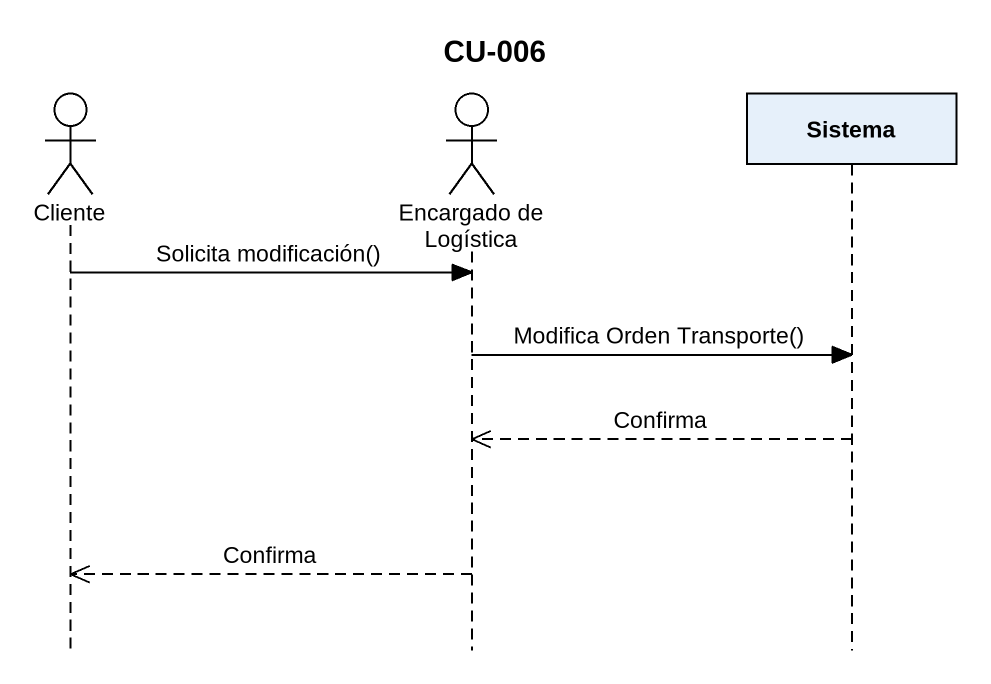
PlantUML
@startuml
title CU-006
hide footbox
actor Cliente
actor "Encargado de Logística" as Encargado_de_Logística
participant Sistema

Cliente -> Encargado_de_Logística : Solicita modificación()
Encargado_de_Logística -> Sistema : Modifica Orden Transporte()
Sistema -->> Encargado_de_Logística : Confirma
Encargado_de_Logística -->> Cliente : Confirma
@enduml
